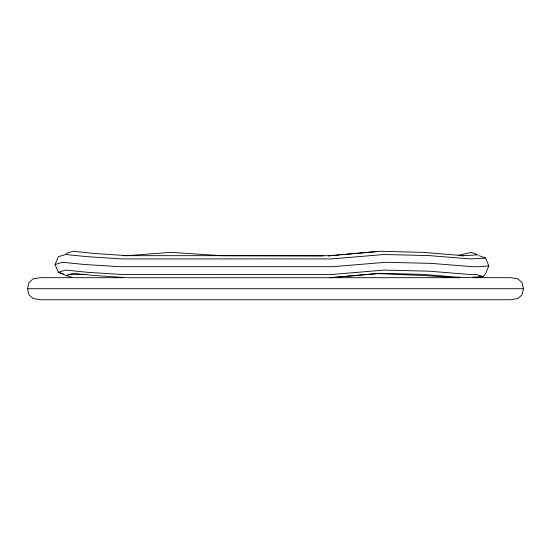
<?xml version="1.0" encoding="UTF-8"?>
<svg xmlns="http://www.w3.org/2000/svg" width="551" height="551" viewBox="0 0 551 551"><rect width="100%" height="100%" fill="white"/><g stroke="black" fill="none" stroke-linecap="round" stroke-linejoin="round"><path stroke-width="0.83" d="M479.453 277.69L511.004 277.69L517.919 278.916L522.066 282.587L523.45 288.71L522.066 294.833L517.919 298.504L511.004 299.73L39.996 299.73L33.081 298.504L28.934 294.833L27.55 288.71L28.934 282.587L33.081 278.916L39.996 277.69L71.547 277.69M123.183 277.718L73.255 277.718L66.12 275.514L58.33 272.284L55.1 264.494L58.33 256.704L65.727 254.5L87.423 256.704L121.936 258.908L331.709 258.908L384.088 254.5L429.064 255.602L470.182 258.908L485.589 258.068L488.813 265.864L485.589 273.654L483.296 276.616L477.745 277.718L472.724 277.718M477.745 277.718L480.596 276.237M66.12 253.474L73.255 251.27L94.173 253.474L127.446 255.678L170.81 252.372L221.309 255.678L323.161 255.94M66.12 275.514L73.255 273.31L94.173 275.514L126.592 277.663M332.508 277.608L377.435 273.578L423.554 275.514L456.827 277.718L459.279 276.988M55.1 264.494L62.607 262.29L84.627 264.494L119.657 266.698L332.542 266.698L385.7 262.29L431.343 263.392L472.972 266.698L479.577 266.698L488.813 265.864M462.179 256.022L463.832 255.588M458.446 255.306L471.36 252.358L477.793 254.844L463.432 255.678L423.554 252.372L380.19 251.27L329.691 255.678L122.329 255.678M328.265 255.946L339.285 254.955M340.986 254.803L377.435 251.538M329.691 277.718L380.19 273.31L423.554 274.412L463.432 277.718L483.296 276.616L476.463 274.488L470.182 274.488L429.064 271.182L384.088 270.08L331.709 274.488L121.936 274.488L87.423 272.284L65.727 270.08L58.33 272.284L63.262 273.757M68.228 274.488L86.59 274.488M127.446 277.718L455.904 277.69M456.827 277.718L460.175 277.718M27.55 288.71L523.45 288.71M478.888 255.588L485.589 258.068"/></g></svg>
